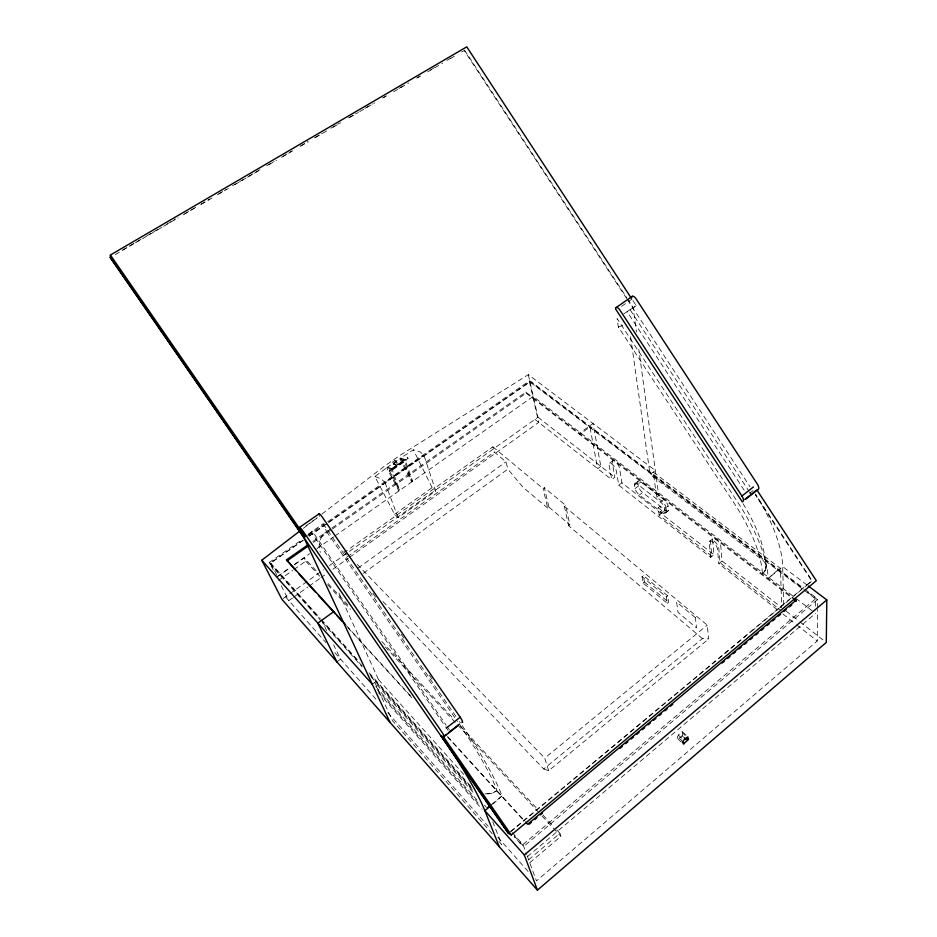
<?xml version="1.0" encoding="UTF-8"?>
<svg xmlns="http://www.w3.org/2000/svg" width="937" height="937" viewBox="0 0 937 937"><rect width="100%" height="100%" fill="white"/><g stroke="black" fill="none" stroke-linecap="round" stroke-linejoin="round"><path stroke-width="0.7" stroke-dasharray="4.68 3.51" d="M815.518 606.145L815.53 598.884L803.911 590.064M527.156 855.704L536.468 880.921L817.275 641.002L817.392 609.6M817.392 608.172L817.427 599.61L804.649 589.923M392.404 469.39L406.283 459.973L404.561 459.54L391.514 469.015M391.537 469.296L405.463 459.704M408.263 458.427C405.206 455.616 409.141 459.622 407.349 458.849M390.565 470.761C387.368 468.031 391.537 471.815 389.64 471.17M664.872 513.464L668.421 510.583M682.171 735.838C685.603 722.322 669.252 747.187 682.171 735.838L684.221 737.724M527.449 856.676L815.506 613.419M528.655 859.756L559.939 833.309L554.962 827.945M529.745 862.731L560.9 836.343L559.939 833.309M817.427 599.61L523.736 846.427L513.991 835.546M510.548 831.47L811.641 580.835L755.597 495.298M510.911 831.658L750.373 632.299M751.497 631.362L778.483 608.898M779.607 607.961L806.581 585.496M807.706 584.559L812.203 580.823L755.48 494.232M383.022 601.566L543.706 768.972L702.399 638.589L708.688 638.952L707.236 625.131L564.308 506.238L565.573 505.289L544.362 487.662L543.097 488.587L547.712 508.088L548.941 507.163L544.362 487.662M543.706 768.972L548.637 770.741L708.688 638.952M491.257 804.731L502.045 795.888A129.306 20.356 53.4 0 0 459.423 721.513M807.062 585.016L782.653 566.604L768.117 578.516L779.889 568.232M492.768 804.192L502.045 795.888M548.637 770.741L544.748 758.127L707.236 625.131M667.261 603.334L668.573 602.28L667.659 595.838L643.321 575.529L642.021 576.56L643.063 583.013L667.261 603.334L666.348 596.892L642.021 576.56M777.195 609.554L718.796 563.723L722.099 561.076L720.834 546.271A5.868 2.319 50.5 0 0 716.395 539.536A5.868 2.319 50.5 0 0 712.588 539.899L713.959 554.704L710.668 557.339L618.748 485.19L616.23 470.397A5.423 2.026 53 0 0 612.025 464.073A5.423 2.026 53 0 0 609.05 464.834L611.65 479.627L614.824 477.249L612.271 462.445A5.411 2.038 53 0 1 615.258 461.66A5.411 2.038 53 0 1 619.451 467.985L621.934 482.801L713.959 554.704M666.348 596.892L667.659 595.838M709.403 541.469L712.752 538.822M749.647 493.284L753.079 490.578M643.063 583.013L644.363 581.982L643.321 575.529M665.083 508.264L666.008 507.561A5.622 2.167 51.9 0 0 661.686 501.026L656.696 497.172L653.23 472.084L780.462 568.396L781.669 606.848M667.039 506.765L668.069 505.98A5.622 2.167 51.8 0 0 663.747 499.456L640.99 481.923A5.517 2.108 52.4 0 0 637.816 482.614L638.355 486.139A5.505 2.097 52.3 0 0 642.583 492.511L665.141 510.033A5.599 2.155 51.8 0 0 668.526 509.505L668.069 505.98M662.494 512.07L663.103 511.602A5.61 2.143 51.8 0 0 666.476 511.087L668.011 509.892M664.122 510.817L665.141 510.033M659.168 515.034L661.194 513.476L660.198 506.191L658.161 507.749L659.168 515.034L711.897 556.344L710.504 541.551A5.868 2.307 50.5 0 1 714.299 541.199A5.868 2.307 50.5 0 1 718.738 547.934L720.038 562.727L780.662 610.221M637.008 483.223L634.572 485.061L635.11 488.587A5.505 2.085 52.4 0 0 639.35 494.959L661.885 512.551A5.61 2.143 51.8 0 0 665.247 512.024L665.856 511.555M400.638 458.076L405.03 459.528L412.608 481.29L400.638 458.076L413.369 449.807L420.198 451.927L423.899 455.206L435.74 490.953L398.12 517.728L394.571 514.331L374.894 476.546L386.688 467.762L390.987 469.296L398.857 490.965L386.688 467.762M303.389 528.304L317.256 517.669M321.883 514.12L384.311 466.239L399.619 455.628L528.316 374.636L655.326 470.503L650.067 474.473L762.097 559.647A12.919 10.213 -0.4 0 1 762.402 574.1L762.367 573.491A111.772 43.922 51.4 0 0 734.058 503.087L618.35 327.036L617.085 318.568L737.911 502.513A119.28 46.885 51.4 0 1 768.094 577.895M634.572 485.061A5.528 2.097 52.4 0 1 637.734 484.394L660.444 501.974L661.065 501.506M661.686 501.026L663.232 499.843M656.696 497.172L658.758 495.603L638.811 349.384M308.004 534.324L323.124 523.771L326.58 531.572C320.22 536.081 317.233 545.17 320.419 552.408M639.35 494.959L641.775 493.12M638.519 480.939L634.864 483.597M372.282 684.291L378.513 679.583L337.964 590.825M639.362 483.164L640.99 481.923M635.11 488.587L638.355 486.139M702.399 638.589L568.618 525.727L569.872 524.79L565.573 505.289M618.748 485.19L621.934 482.801M497.078 790.758L491.211 793.744L484.288 793.885L492.534 793.323L496.879 790.219A121.154 19.068 53.4 0 0 456.998 720.752M336.875 661.909L340.576 659.168L333.595 644.832M609.659 463.136L612.892 460.746M363.38 573.303L507.889 469.132L505.968 461.824L494.303 452.079L492.874 446.808L345.062 551.858M358.039 568.056L505.968 461.824M292.403 598.052L288.83 600.605L280.409 584.056M293.586 597.209L307.863 587.019M309.058 586.175L319.763 578.539M320.958 577.684L325.713 574.287M332.858 569.204L348.33 558.171M349.513 557.316L538.705 422.376L529.276 380.914L325.689 523.104M283.126 598.544L323.511 569.801M329.449 565.585L537.99 417.211L528.316 374.636M347.24 556.883L494.303 452.079M394.571 514.331L432.121 487.662L435.74 490.953M277.504 576.407L289.451 567.998M294.23 564.636L309.76 553.697M316.929 548.649L333.654 536.878M334.849 536.034L533.153 396.433L794.67 597.408M276.872 577.098L289.943 567.904M294.686 564.554L304.185 557.866L317.128 571.804M278.547 580.378L292.742 570.364M293.925 569.532L305.767 561.181L304.185 557.866M312.853 541.422L330.796 528.831M332.003 528L525.844 392.088L792.725 597.443M313.321 542.441L331.253 529.862M332.448 529.03L526.102 393.189L525.844 392.088M623.726 313.93L636.258 305.708L632.264 299.606M308.39 534.629L312.607 531.689L446.235 725.215M744.142 490.192L627.04 311.611L636.258 305.708M273.288 570.047L269.399 562.411L301.737 539.829M307.723 535.648L324.495 523.935M398.12 517.728L384.955 482.414L423.899 455.206M303.178 540.099L269.669 563.512L321.297 621.196M309.163 535.917L327.118 523.373M328.313 522.53L530.565 381.207L803.712 588.377M276.883 575.189L270.711 563.032L303.108 540.391M309.105 536.21L529.862 381.933L802.751 589.186M404.62 459.774L391.783 468.723L405.03 459.528L406.084 459.821M390.987 469.296L391.842 468.699L399.701 490.367L387.543 467.165L399.783 458.661L404.175 460.126L411.776 481.876L399.783 458.661M392.685 468.816L405.569 459.856M393.282 469.484L406.154 460.524M392.24 462.339L394.805 460.559L396.82 461.25L397.838 463.007L395.273 464.787L393.271 464.096L392.24 462.339L394.254 463.03L395.273 464.787M394.254 463.03L396.82 461.25M393.271 464.096L395.824 462.316L397.838 463.007M306.012 525.727L319.763 516.17M621.606 306.34L631.96 299.137M618.35 327.036L622.836 325.385M122.817 249.886L141.733 238.83M146.781 235.878L161.914 227.035M166.95 224.084L175.781 218.918M184.601 213.765L195.95 207.124M200.998 204.172L209.818 199.019M218.649 193.854L226.215 189.426M232.517 185.749L243.866 179.108M248.902 176.156L260.252 169.527M266.553 165.837L274.119 161.41M282.951 156.256L291.77 151.091M300.601 145.926L308.168 141.51M314.469 137.821L322.035 133.394M330.855 128.228L339.686 123.075M348.505 117.91L356.072 113.482M364.903 108.329L372.469 103.902M382.554 98.01L386.337 95.797M398.939 88.418L403.988 85.466M416.59 78.099L420.373 75.885M430.47 69.982L434.241 67.78M446.855 60.401L451.903 57.45M115.228 254.618L134.12 243.573M135.385 242.835L178.217 217.782M183.254 214.831L195.856 207.464M200.893 204.512L212.23 197.883M217.279 194.943L228.616 188.302M234.906 184.624L246.244 177.995M247.509 177.257L260.111 169.89M268.931 164.725L276.485 160.309M281.522 157.357L292.859 150.728M300.426 146.313L307.98 141.885M315.535 137.47L326.872 130.84M333.174 127.151L340.74 122.735M349.56 117.57L358.367 112.417M359.632 111.679L374.753 102.836M383.573 97.682L386.091 96.206M393.645 91.779L408.766 82.948M417.586 77.783L420.104 76.307M427.659 71.891L442.779 63.048M450.346 58.633L456.635 54.943M461.683 51.992L464.202 50.528L626.712 298.575M312.607 531.689L311.154 532.122L444.77 725.613M406.517 459.915L405.077 459.563M387.543 467.165L391.842 468.699M391.643 469.648L392.24 469.859M374.894 476.546L381.324 479.006L384.955 482.414M804.883 589.256L816.502 598.075L521.932 845.397L514.144 836.682M529.276 380.914L803.489 589.045M795.829 598.298L812.028 610.748M526.102 393.189L792.749 598.544M658.161 507.749L663.103 511.602M537.99 417.211L614.824 477.249M722.099 561.076L781.622 607.574M786.19 611.158L798.792 620.997M799.94 621.887L823.986 640.685M534.91 419.401L611.65 479.627M782.922 614.051L795.525 623.937M796.661 624.827L817.275 641.002M492.874 446.808L543.097 488.587M644.363 581.982L668.573 602.28M548.941 507.163L569.872 524.79M547.712 508.088L522.787 487.053L507.889 469.132M682.593 731.891L686.798 735.85M683.014 733.484L685.064 735.369M678.306 735.053L682.405 738.836M678.81 737.782L681.89 740.628M677.791 738.813L681.878 742.608M357.22 564.425L544.748 758.127M328.079 583.587L348.974 606.098M381.804 641.458L453.461 718.632M460.418 726.128L538.037 809.72M543.015 815.085L553.966 826.867M305.767 561.181L319.658 576.173M327.599 584.735L350.438 609.366M385.189 646.835L538.072 811.723M542.043 815.998L560.9 836.343M346.514 625.658L412.467 697.971M447.909 736.833L524.685 821.023M347.967 627.743L413.885 700.056M447.312 736.728L524.029 820.882M378.513 679.583L465.302 776.152M270.711 563.032L320.384 618.467M321.356 619.544L359.339 661.932M369.084 672.801L472.318 788.005M512.246 832.56L522.963 844.518L526.664 854.38M269.399 562.411L319.306 618.139M362.104 665.938L322.187 621.36L326.626 630.484M369.892 674.64L472.131 788.802M322.269 622.285L362.197 666.898M370.97 676.701L473.232 790.98M472.927 792.198L374.777 682.405L392.416 720.576L492.23 833.789M484.581 805.246L486.526 807.413M375.737 686.552L478.83 802.154M377.002 689.515L480.049 805.188M378.443 692.666L482.227 809.31M285.516 596.846L326.088 642.77M334.778 652.609L377.248 700.677M387.859 712.694L488.212 826.293M497.863 837.221L529.71 873.272M498.952 841.414L501.822 844.682L492.803 821.901M326.58 531.572L455.335 718.339M447.066 726.421L449.561 730.017M445.602 726.819L448.085 730.427M343.844 551.12L348.002 557.152M372.914 593.297L377.061 599.329M401.153 634.279L405.299 640.299M429.392 675.249L433.538 681.281M323.124 523.771L456.12 716.723M630.191 309.948L748.733 490.812M749.541 492.03L751.134 494.478M464.506 50.083L626.689 297.638M627.485 298.868L633.084 307.395L636.434 332.014M627.509 299.793L749.998 486.748M743.029 503.602C754.625 522.858 764.697 544.034 766.044 566.791M394.805 460.559L395.824 462.316M432.121 487.662L413.369 449.807M564.308 506.238L568.618 525.727M630.578 336.652L650.067 474.473M666.008 507.561L666.476 511.087M665.247 512.024L664.778 508.51A5.622 2.155 51.9 0 0 660.444 501.974M710.668 557.339L709.25 542.546A5.868 2.296 50.5 0 1 713.034 542.195A5.868 2.296 50.5 0 1 717.484 548.941L718.796 563.723M762.074 559.026L762.097 559.647M783.777 605.021L782.641 565.983A118.741 48.209 51.3 0 0 755.281 493.986M766.033 566.487L765.798 568.583L766.033 566.487M765.049 570.574L762.378 573.795L765.049 570.574M600.828 466.321L597.665 468.652L589.923 426.944L579.64 434.417L579.417 433.316L593.004 423.454L600.828 466.321M695.348 617.635L676.631 602.034L678.001 612.353L696.554 627.919L695.348 617.635"/><path stroke-width="1.41" d="M808.221 585.894L826.809 599.926L826.282 642.466L537.416 890.15L281.943 599.387L261.774 560.221L299.922 530.963M631.456 298.388L466.755 46.85L110.414 255.028L110.215 257.265L303.811 537.252L390.038 722.415M688.496 739.41L683.354 744.06L682.944 741.284L683.776 740.113L687.828 736.88L688.496 739.41L686.446 737.524M537.416 890.15L524.322 854.977L826.809 599.926M457.596 725.988L443.775 736.869L441.14 735.885L508.662 833.532L511.321 834.972L816.326 580.706L756.897 489.946M793.885 598.333L796.204 600.125L527.636 824.255L525.669 822.1M529.089 824.267L531.338 822.393M534.699 819.582L536.948 817.708M540.309 814.897L542.558 813.023M620.001 748.358L622.25 746.484M625.623 743.673L627.86 741.799M631.233 738.988L633.471 737.114M636.844 734.292L639.093 732.418M642.454 729.607L644.703 727.733M648.064 724.922L650.313 723.048M653.675 720.237L655.923 718.363M659.297 715.552L661.534 713.678M664.907 710.867L667.144 708.993M670.517 706.182L672.754 704.308M722.146 663.08L724.395 661.206M727.756 658.383L730.005 656.509M733.366 653.698L735.615 651.824M738.977 649.013L741.226 647.139M744.599 644.328L746.836 642.454M750.209 639.643L752.446 637.769M755.819 634.958L758.068 633.084M761.43 630.273L763.678 628.399M767.04 625.588L769.289 623.714M772.65 620.903L774.899 619.029M778.272 616.218L780.509 614.344M783.882 611.533L786.12 609.659M789.493 606.848L791.742 604.974M487.954 807.436L490.156 805.633M490.66 805.914L484.851 810.669L524.322 854.977M446.399 734.362L443.4 736.728L511.321 834.972M448.39 732.793L459.493 724.055M744.821 499.456L751.134 494.478M752.095 493.717L755.936 490.695M746.11 498.835L757.529 489.84A6.536 2.893 50.4 0 0 757.248 483.949L636.036 298.762A3.947 1.815 55.6 0 0 633.353 296.338A3.947 1.815 55.6 0 0 631.772 297.252M446.317 728.119L460.184 717.227L322.305 517.107A4.334 0.785 54.9 0 0 319.564 513.98A4.334 0.785 54.9 0 0 319.259 515.045M741.917 495.989L619.861 310.018A3.959 1.769 55.5 0 0 616.897 307.477A3.959 1.769 55.5 0 0 615.668 309.116L742.28 501.845A6.571 2.823 50.6 0 0 741.917 495.989L753.43 486.947M295.881 570.598L286.523 559.869L308.062 544.772M287.027 560.888L308.542 545.803M299.594 527.367L319.13 513.804M616.23 307.5L632.381 296.291M303.811 537.252L305.228 536.842L110.414 255.028M461.777 722.251L462.175 722.38A7.168 1.242 53.1 0 0 460.184 717.227M793.908 599.434L796.227 601.226L796.204 600.125M684.221 737.724L686.271 739.609M682.253 741.823L684.303 743.709M286.523 559.869L345.53 624.581M298.821 573.831L315.546 592.184M318.475 595.393L335.212 613.758M337.144 615.878L342.099 621.301M261.774 560.221L372.282 684.291M110.191 257.57L508.299 833.333M336.875 661.909L317.83 623.152L333.724 611.627L334.193 612.634M300.297 529.71L299.77 528.597A4.357 0.714 54.9 0 1 300.004 527.566A4.357 0.714 54.9 0 1 302.721 530.729L441.678 731.762A7.215 1.124 53.2 0 1 443.775 736.869M499.304 846.779L484.64 810.142A129.962 18.471 53.5 0 0 441.14 735.885"/></g></svg>
